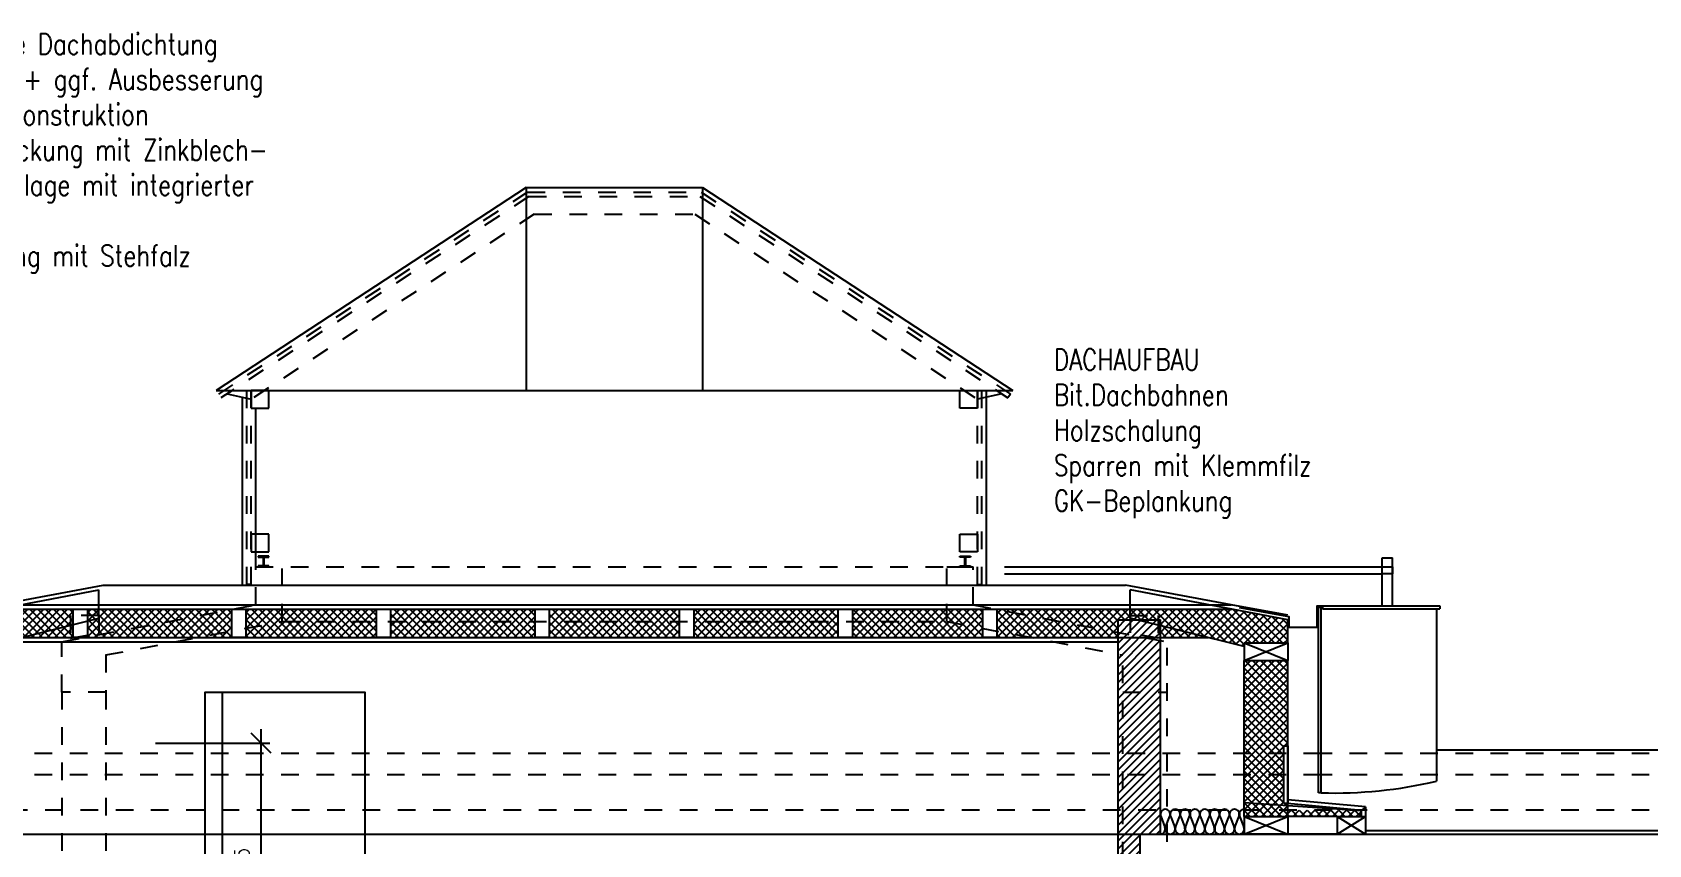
# Model space of a CAD drawing. Header units: metres. Extents: x -3551 to -3365, y -115 to 134.
# Drawn here: x -3469.3 to -3460.13, y 127.14 to 131.75 of the extents above; entities that cross this region are included whole.
import ezdxf

# ---------------------------------------------------------------- set-up
doc = ezdxf.new("R2010")
doc.units = ezdxf.units.M
doc.header["$LTSCALE"] = 0.01
doc.linetypes.add('GESTRICHELT2', pattern=[4.5, 3, -1.5])
doc.linetypes.add('STRICHLINIE', pattern=[0.75, 0.5, -0.25])
doc.layers.get('0').update_dxf_attribs({"linetype": 'CONTINUOUS'})
for name, color, linetype in [('A_abriss', 44, 'STRICHLINIE'), ('A_ansicht', 9, 'CONTINUOUS'), ('A_schraffur', 10, 'CONTINUOUS'), ('A_text', 2, 'CONTINUOUS'), ('A_TROCKENBAU', 2, 'CONTINUOUS'), ('A_wände', 6, 'CONTINUOUS'), ('A_WÄNDE_NEU', 6, 'CONTINUOUS'), ('CKMA0002', 7, 'CONTINUOUS')]:
    doc.layers.add(name, color=color, linetype=linetype)
doc.styles.add('SIMPLEX', font='simplex.shx', dxfattribs={"width": 0.8, "height": 0.1})
doc.styles.add('SIMPLEXD', font='SIMPLEXD.shx', dxfattribs={"width": 0.8, "height": 0.12})
doc.dimstyles.new('DIN', dxfattribs={"dimtxt": 0.03, "dimasz": 0.08, "dimexe": 0.05, "dimexo": 0.244839, "dimgap": 0.05, "dimtad": 1, "dimdec": 4, "dimrnd": 0.0025, "dimzin": 0, "dimdsep": 46, "dimtxsty": 'SIMPLEXD', "dimblk": 'DIMCROSS', "dimblk1": 'DIMCROSS', "dimblk2": 'DIMCROSS', "dimsah": 1, "dimcen": 2.5, "dimdle": 0.04, "dimclrd": 252, "dimclre": 252, "dimclrt": 252, "dimadec": 0, "dimazin": 0, "dimtfac": 1, "dimtdec": 4, "dimtix": 1, "dimtmove": 2, "dimatfit": 3, "dimldrblk": 'DIMCROSS', "dimfxl": 1, "dimtvp": 1, "dimtolj": 1, "dimtzin": 0, "dimarcsym": 0})

# ---------------------------------------------------------------- blocks, each defined once
blk = doc.blocks.new('DIMCROSS')
at = {"color": 0, "linetype": 'ByBlock'}
blk.add_line((-1, 0), (1, 0), dxfattribs=at)
at = {"linetype": 'ByBlock'}
blk.add_line((-0.707107, -0.707107), (0.707107, 0.707107), dxfattribs=at)
blk = doc.blocks.new('*D155')
at = {"layer": 'CKMA0002', "color": 1, "lineweight": -2, "transparency": 16777216}
for p, q in [((-3468.6019, 127.7201), (-3467.9519, 127.7201)), ((-3468.0019, 126.264), (-3468.0019, 127.6401))]:
    blk.add_line(p, q, dxfattribs=at)
at = {"layer": 'CKMA0002', "color": 1, "lineweight": -2, "transparency": 16777216, "xscale": 0.08, "yscale": 0.08, "zscale": 0.08}
for p, rotation in [((-3468.0019, 127.7201), 90), ((-3468.0019, 126.184), 270)]:
    blk.add_blockref('DIMCROSS', p, dxfattribs=dict(at, rotation=rotation))
at = {"layer": 'CKMA0002', "color": 3, "transparency": 16777216, "insert": (-3468.1119, 126.9521), "char_height": 0.12, "attachment_point": 5, "rotation": 90, "style": 'SIMPLEXD'}
blk.add_mtext('\\A1;1.53{\\A1\\H0.7x\\S5;}', dxfattribs=at)
blk = doc.blocks.new('*D185')
at = {"layer": 'CKMA0002', "color": 1, "lineweight": -2, "transparency": 16777216}
for p, q in [((-3477.2989, 127.6809), (-3477.9489, 127.6809)), ((-3477.8989, 125.8803), (-3477.8989, 127.6009))]:
    blk.add_line(p, q, dxfattribs=at)
at = {"layer": 'CKMA0002', "color": 1, "lineweight": -2, "transparency": 16777216, "xscale": 0.08, "yscale": 0.08, "zscale": 0.08}
for p, rotation in [((-3477.8989, 127.6809), 90), ((-3477.8989, 125.8003), 270)]:
    blk.add_blockref('DIMCROSS', p, dxfattribs=dict(at, rotation=rotation))
at = {"layer": 'CKMA0002', "color": 3, "transparency": 16777216, "insert": (-3478.0089, 126.7406), "char_height": 0.12, "attachment_point": 5, "rotation": 90, "style": 'SIMPLEXD'}
blk.add_mtext('\\A1;1.88{\\A1\\H0.7x\\S;}', dxfattribs=at)
blk = doc.blocks.new('*U210')
at = {"color": 0, "linetype": 'Continuous'}
for p, q in [((0.0262, -0.0321), (0.0018, 0.0321)), ((0.0542, 0.0321), (0.0298, -0.0321))]:
    blk.add_line(p, q, dxfattribs=at)
for centre, start, end in [((0.0279, 0.0421), 89.70367, 201.08212), ((0.0281, 0.0421), 338.91788, 90.29633), ((0.0001, -0.0421), 269.70367, 21.08212), ((0.0559, -0.0421), 158.91788, 270.29633)]:
    blk.add_arc(centre, 0.0279, start, end, dxfattribs=at)
blk = doc.blocks.new('*U211')
at = {"color": 0, "linetype": 'Continuous'}
for p, q in [((-3462.8991, 127.3069), (-3462.8747, 127.2428)), ((-3462.4791, 127.2428), (-3462.4547, 127.3069)), ((-3462.4511, 127.3069), (-3462.4267, 127.2428))]:
    blk.add_line(p, q, dxfattribs=at)
for centre, start, end in [((-3462.873, 127.317), 89.70371, 201.08216), ((-3462.9287, 127.317), 354.73124, 5.26885), ((-3462.4807, 127.317), 338.91793, 90.29638), ((-3462.425, 127.317), 89.70371, 201.08216), ((-3462.9007, 127.2328), 269.70371, 21.08216), ((-3462.453, 127.2328), 158.91793, 270.29638), ((-3462.4527, 127.2328), 269.70371, 356.64979), ((-3462.4527, 127.2328), 3.3503, 21.08216)]:
    blk.add_arc(centre, 0.0279, start, end, dxfattribs=at)
at = {"color": 0, "rotation": 180.0000454443282}
for p in [(-3462.8169, 127.2749), (-3462.7609, 127.2749), (-3462.7049, 127.2749), (-3462.6489, 127.2749), (-3462.5929, 127.2749), (-3462.5369, 127.2749), (-3462.4809, 127.2749)]:
    blk.add_blockref('*U210', p, dxfattribs=at)

msp = doc.modelspace()

# ---------------------------------------------------------------- hatches: boundary and pattern name
at = {"layer": 'A_schraffur'}
h = msp.add_hatch(dxfattribs=at)
h.set_pattern_fill('ANSI37', color=256, scale=0.01, style=0)
h.paths.add_polyline_path([(-3469.08307, 128.44321), (-3469.06807, 128.44321), (-3469.06807, 128.47974), (-3469.50107, 128.47974), (-3469.81775, 128.41961), (-3469.81775, 128.28813), (-3469.57123, 128.28813), (-3469.57123, 128.26757), (-3469.08307, 128.38937)])
h.paths.add_polyline_path([(-3469.08307, 128.38937), (-3469.36595, 128.31879), (-3469.08307, 128.31879)], flags=16)
h.paths.add_polyline_path([(-3469.06807, 128.44321), (-3469.08307, 128.44321), (-3469.08307, 128.38937), (-3469.06807, 128.39312)])
h.paths.add_polyline_path([(-3469.06807, 128.39312), (-3469.08307, 128.38937), (-3469.08307, 128.31879), (-3469.06807, 128.31879)])
h = msp.add_hatch(dxfattribs=at)
h.set_pattern_fill('ANSI37', color=256, scale=0.01, style=0)
h.paths.add_polyline_path([(-3468.16807, 128.47807), (-3468.16807, 128.47974), (-3468.92307, 128.47974), (-3468.92307, 128.42957), (-3468.92307, 128.34509), (-3468.98807, 128.33274), (-3468.98807, 128.32227)])
h.paths.add_polyline_path([(-3468.92307, 128.47974), (-3468.98807, 128.47974), (-3468.98807, 128.44321), (-3468.92307, 128.44321)])
h.paths.add_polyline_path([(-3468.92307, 128.44321), (-3468.98807, 128.44321), (-3468.98807, 128.41308), (-3468.92307, 128.4293)])
h.paths.add_polyline_path([(-3468.92307, 128.4293), (-3468.98807, 128.41308), (-3468.98807, 128.33274), (-3468.92307, 128.34509)])
h.paths.add_polyline_path([(-3468.16807, 128.35592), (-3468.16807, 128.47807), (-3468.98807, 128.32227), (-3468.98807, 128.31879), (-3468.3635, 128.31879)])
h.paths.add_polyline_path([(-3468.16807, 128.35592), (-3468.3635, 128.31879), (-3468.16807, 128.31879)])
h = msp.add_hatch(dxfattribs=at)
h.set_pattern_fill('ANSI37', color=256, scale=0.01, style=0)
h.paths.add_polyline_path([(-3463.90807, 128.47974), (-3464.11307, 128.47974), (-3464.11307, 128.41007), (-3463.90807, 128.37112)])
h.paths.add_polyline_path([(-3464.11307, 128.47974), (-3464.64807, 128.47974), (-3464.64807, 128.41007), (-3464.11307, 128.41007)])
h.paths.add_polyline_path([(-3464.11307, 128.41007), (-3464.64807, 128.41007), (-3464.64807, 128.31879), (-3463.90807, 128.31879), (-3463.90807, 128.37112)])
h.paths.add_polyline_path([(-3464.72807, 128.47974), (-3465.54807, 128.47974), (-3465.54807, 128.41007), (-3464.72807, 128.41007)])
h.paths.add_polyline_path([(-3464.72807, 128.41007), (-3465.54807, 128.41007), (-3465.54807, 128.31879), (-3464.72807, 128.31879)])
h.paths.add_polyline_path([(-3465.62807, 128.47974), (-3466.36807, 128.47974), (-3466.36807, 128.41007), (-3465.62807, 128.41007)])
h.paths.add_polyline_path([(-3465.62807, 128.41007), (-3466.36807, 128.41007), (-3466.36807, 128.31879), (-3465.62807, 128.31879)])
h.paths.add_polyline_path([(-3466.44807, 128.47974), (-3467.26807, 128.47974), (-3467.26807, 128.41007), (-3466.44807, 128.41007)])
h.paths.add_polyline_path([(-3466.44807, 128.41007), (-3467.26807, 128.41007), (-3467.26807, 128.31879), (-3466.44807, 128.31879)])
h.paths.add_polyline_path([(-3467.34807, 128.47974), (-3467.88307, 128.47974), (-3467.88307, 128.41007), (-3467.34807, 128.41007)])
h.paths.add_polyline_path([(-3467.34807, 128.41007), (-3467.88307, 128.41007), (-3468.08807, 128.37112), (-3468.08807, 128.31879), (-3467.34807, 128.31879)])
h.paths.add_polyline_path([(-3467.88307, 128.47974), (-3468.08807, 128.47974), (-3468.08807, 128.37112), (-3467.88307, 128.41007)])
h = msp.add_hatch(dxfattribs=at)
h.set_pattern_fill('ANSI37', color=256, scale=0.01, style=0)
h.paths.add_polyline_path([(-3463.07307, 128.47974), (-3463.82807, 128.47974), (-3463.82807, 128.47807), (-3463.14094, 128.34751), (-3463.14094, 128.41879), (-3463.07307, 128.41879), (-3463.07307, 128.44321)])
h.paths.add_polyline_path([(-3463.82807, 128.47807), (-3463.82807, 128.35592), (-3463.63265, 128.31879), (-3463.14094, 128.31879), (-3463.14094, 128.34751)])
h.paths.add_polyline_path([(-3463.82807, 128.35592), (-3463.82807, 128.31879), (-3463.63265, 128.31879)], flags=16)
h = msp.add_hatch(dxfattribs=at)
h.set_pattern_fill('ANSI37', color=256, scale=0.01, style=0)
h.paths.add_polyline_path([(-3462.17836, 128.41996), (-3462.49321, 128.47974), (-3463.07307, 128.47974), (-3463.07307, 128.44321), (-3462.91307, 128.44321), (-3462.91307, 128.41879), (-3462.90094, 128.41879), (-3462.90094, 128.3867), (-3462.42488, 128.26792), (-3462.42488, 128.28815), (-3462.17836, 128.28815)])
h.paths.add_polyline_path([(-3462.90094, 128.3867), (-3462.90094, 128.31879), (-3462.62877, 128.31879)], flags=16)
h.paths.add_polyline_path([(-3462.91307, 128.44321), (-3463.07307, 128.44321), (-3463.07307, 128.42965), (-3463.02956, 128.41879), (-3462.91307, 128.41879)], flags=16)
h = msp.add_hatch(dxfattribs=at)
h.set_pattern_fill('ANSI31', color=256, scale=0.01, style=0)
h.paths.add_polyline_path([(-3463.07307, 128.41879), (-3463.14094, 128.41879), (-3463.14094, 128.34751), (-3462.98977, 128.31879), (-3462.93464, 128.31879), (-3463.07307, 128.34509)])
h.paths.add_polyline_path([(-3462.91307, 128.38973), (-3463.02956, 128.41879), (-3463.07307, 128.41879), (-3463.07307, 128.34509), (-3462.93464, 128.31879), (-3462.91307, 128.31879)])
h.paths.add_polyline_path([(-3462.91307, 128.41879), (-3463.02956, 128.41879), (-3462.91307, 128.38973)])
h.paths.add_polyline_path([(-3462.90094, 128.41879), (-3462.91307, 128.41879), (-3462.91307, 128.38973), (-3462.90094, 128.3867)])
h.paths.add_polyline_path([(-3462.90094, 128.3867), (-3462.91307, 128.38973), (-3462.91307, 128.31879), (-3462.90094, 128.31879)])
h.paths.add_polyline_path([(-3463.14094, 128.34751), (-3463.14094, 128.31879), (-3462.98977, 128.31879)], flags=16)
h.paths.add_polyline_path([(-3462.90094, 128.30191), (-3462.98977, 128.31879), (-3463.14094, 128.31879), (-3463.14094, 128.22537), (-3463.11307, 128.22007), (-3463.11307, 128.01007), (-3462.90094, 128.01007)])
h.paths.add_polyline_path([(-3463.11307, 128.22007), (-3463.14094, 128.22537), (-3463.14094, 127.66089), (-3463.11307, 127.66089)])
h.paths.add_polyline_path([(-3462.90094, 128.01007), (-3463.11307, 128.01007), (-3463.11307, 127.66089), (-3462.90094, 127.66089)])
h.paths.add_polyline_path([(-3462.90094, 127.66089), (-3463.11307, 127.66089), (-3463.11307, 127.54036), (-3462.90094, 127.54036)])
h.paths.add_polyline_path([(-3463.11307, 127.66089), (-3463.14094, 127.66089), (-3463.14094, 127.54036), (-3463.11307, 127.54036)])
h.paths.add_polyline_path([(-3462.90094, 127.54036), (-3463.11307, 127.54036), (-3463.11307, 127.33948), (-3462.90094, 127.33948)])
h.paths.add_polyline_path([(-3463.11307, 127.54036), (-3463.14094, 127.54036), (-3463.14094, 127.33948), (-3463.11307, 127.33948)])
h.paths.add_polyline_path([(-3462.90094, 127.33948), (-3463.11307, 127.33948), (-3463.11307, 127.20486), (-3463.01594, 127.20486), (-3462.90094, 127.20486)])
h.paths.add_polyline_path([(-3463.11307, 127.33948), (-3463.14094, 127.33948), (-3463.14094, 127.20486), (-3463.11307, 127.20486)])
h.paths.add_polyline_path([(-3463.01594, 127.20486), (-3463.11307, 127.20486), (-3463.11307, 127.08433), (-3463.01594, 127.08433)])
h.paths.add_polyline_path([(-3463.11307, 127.20486), (-3463.14094, 127.20486), (-3463.14094, 127.08433), (-3463.11307, 127.08433)])
h.paths.add_polyline_path([(-3462.90094, 127.08433), (-3463.01594, 127.08433), (-3463.11307, 127.08433), (-3463.11307, 126.56007), (-3462.90094, 126.56007), (-3462.90094, 126.88338)])
h.paths.add_polyline_path([(-3463.11307, 127.08433), (-3463.14094, 127.08433), (-3463.14094, 126.16007), (-3463.11307, 126.16007), (-3463.11307, 126.56007)])
h.paths.add_polyline_path([(-3462.90094, 126.56007), (-3463.11307, 126.56007), (-3463.11307, 126.16007), (-3463.14094, 126.16007), (-3463.14094, 125.86007), (-3462.90094, 125.86007)])
h.paths.add_polyline_path([(-3462.90094, 125.86007), (-3463.14094, 125.86007), (-3463.14094, 125.80036), (-3462.90094, 125.80036)])
h = msp.add_hatch(dxfattribs=at)
h.set_pattern_fill('ANSI37', color=256, scale=0.01, style=0)
h.paths.add_polyline_path([(-3461.89753, 127.30486), (-3462.17836, 127.30486), (-3462.17835, 127.20486), (-3461.89753, 127.20486)], flags=16)
h.paths.add_polyline_path([(-3461.76253, 127.33612), (-3461.81082, 127.33948), (-3462.42488, 127.33948), (-3462.42488, 127.30486), (-3462.42487, 127.30486), (-3462.17836, 127.30486), (-3462.17835, 127.20486), (-3461.89753, 127.20486), (-3461.89753, 127.30486), (-3461.76253, 127.30486)])
h.paths.add_polyline_path([(-3462.17835, 127.36499), (-3462.42488, 127.3821), (-3462.42488, 127.33948), (-3462.17835, 127.33948)])
h.paths.add_polyline_path([(-3462.20036, 127.54036), (-3462.42488, 127.54036), (-3462.42488, 127.3821), (-3462.17835, 127.36499), (-3462.17835, 127.37657), (-3462.20036, 127.37902)])
h.paths.add_polyline_path([(-3462.20036, 127.66089), (-3462.42488, 127.66089), (-3462.42488, 127.54036), (-3462.20036, 127.54036)])
h.paths.add_polyline_path([(-3462.17835, 128.18815), (-3462.17836, 128.18815), (-3462.42487, 128.18815), (-3462.42488, 127.66089), (-3462.20036, 127.66089), (-3462.20036, 127.70486), (-3462.17835, 127.70486)])

# ---------------------------------------------------------------- linework, layer by layer
at = {"layer": 'A_abriss', "linetype": 'Continuous'}
msp.add_line((-3471.64812, 127.20486), (-3463.01594, 127.20486), dxfattribs=at)
at = {"layer": 'A_ansicht', "linetype": 'Continuous'}
for p, q in [((-3466.49807, 130.87007), (-3468.25807, 129.72007)), ((-3466.49807, 130.87007), (-3465.49807, 130.87007)), ((-3466.49807, 130.87007), (-3466.49807, 129.72007)), ((-3465.49807, 130.87007), (-3463.73807, 129.72007)), ((-3465.49807, 130.87007), (-3465.49807, 129.72007)), ((-3468.25807, 129.72007), (-3463.73807, 129.72007)), ((-3468.19545, 129.70126), (-3468.05807, 129.67007)), ((-3468.10807, 128.62007), (-3468.10807, 129.68142)), ((-3463.80069, 129.70126), (-3463.93807, 129.67007)), ((-3463.88807, 128.61614), (-3463.88807, 129.72007)), ((-3468.03307, 128.72007), (-3468.03307, 129.62007)), ((-3448.52614, 127.68089), (-3461.335, 127.68089)), ((-3461.73753, 127.22486), (-3443.67667, 127.22486))]:
    msp.add_line(p, q, dxfattribs=at)
at = {"layer": 'A_ansicht'}
for p, q in [((-3461.64307, 128.49861), (-3461.64307, 128.77007)), ((-3461.64307, 128.77007), (-3461.58307, 128.77007)), ((-3461.58307, 128.49861), (-3461.58307, 128.77007)), ((-3463.78451, 128.72007), (-3461.64307, 128.72007)), ((-3463.78451, 128.68007), (-3461.64307, 128.68007)), ((-3469.4956, 128.50472, 0), (-3468.89807, 128.61584, 0)), ((-3468.89807, 128.61584, 0), (-3463.09807, 128.61619, 0)), ((-3462.49864, 128.50472, 0), (-3463.09807, 128.61619, 0)), ((-3461.98021, 128.49861), (-3461.315, 128.49861)), ((-3461.98021, 128.48124), (-3461.315, 128.48124)), ((-3461.335, 128.48124), (-3461.335, 127.50445)), ((-3461.315, 128.49861), (-3461.315, 128.48124)), ((-3468.22256, 128.01007), (-3468.22256, 126.18405))]:
    msp.add_line(p, q, dxfattribs=at)
msp.add_lwpolyline([(-3461.64307, 128.72007), (-3461.58307, 128.72007), (-3461.58307, 128.68007), (-3461.64307, 128.68007)], close=True, dxfattribs=at)
msp.add_lwpolyline([(-3468.32033, 126.18405), (-3468.32033, 128.01007), (-3467.41375, 128.01007), (-3467.41375, 126.18405)], dxfattribs=at)
msp.add_arc((-3461.91322, 129.96169, 0), 2.52436, 268.302433, 283.241598, dxfattribs=at)
at = {"layer": 'A_TROCKENBAU', "color": 1}
for p, q in [((-3469.81775, 128.41961, 0), (-3468.92307, 128.58949, 0)), ((-3468.92307, 128.42957, 0), (-3468.92307, 128.58976, 0)), ((-3462.17837, 128.41996, 0), (-3463.07307, 128.58985, 0)), ((-3463.07307, 128.42957, 0), (-3463.07307, 128.58976, 0)), ((-3469.50107, 128.47974), (-3462.49321, 128.47974)), ((-3469.57018, 128.26783, 0), (-3468.92307, 128.4293, 0)), ((-3462.42593, 128.26818, 0), (-3463.07307, 128.42965, 0)), ((-3462.17836, 128.28815, 0), (-3462.17836, 128.41996, 0)), ((-3469.36595, 128.31879), (-3462.62877, 128.31879)), ((-3462.42488, 127.30486, 0), (-3462.42487, 128.18815, 0)), ((-3462.17835, 127.30486, 0), (-3462.17835, 128.18815, 0)), ((-3461.76253, 127.33612), (-3462.42487, 127.3821, 0)), ((-3461.89753, 127.30486), (-3462.17836, 127.30486, 0)), ((-3461.76253, 127.30486, 0), (-3461.76253, 127.33612, 0)), ((-3461.75953, 127.33897, 0), (-3461.73752, 127.35985)), ((-3461.89753, 127.20486), (-3462.17835, 127.20486, 0))]:
    msp.add_line(p, q, dxfattribs=at)
at = {"layer": 'A_TROCKENBAU', "linetype": 'Continuous'}
for p, q in [((-3469.4956, 128.50472, 0), (-3462.49864, 128.50472)), ((-3462.17706, 128.44492, 0), (-3462.49864, 128.50472, 0)), ((-3461.75953, 127.33897), (-3462.20036, 127.37902, 0)), ((-3461.73752, 127.35985), (-3462.17836, 127.39868, 0)), ((-3461.75953, 127.30486, 0), (-3461.75953, 127.33897, 0))]:
    msp.add_line(p, q, dxfattribs=at)
at = {"layer": 'A_TROCKENBAU'}
for p, q in [((-3462.003, 128.49103), (-3461.988, 128.49103, 0)), ((-3462.003, 127.43844, 0), (-3462.003, 128.49103)), ((-3461.988, 127.43844, 0), (-3461.988, 128.49103)), ((-3469.40061, 128.29408), (-3463.14094, 128.29408)), ((-3461.988, 127.43844, 0), (-3462.003, 127.43844, 0)), ((-3461.73752, 127.35985), (-3461.73753, 127.30486))]:
    msp.add_line(p, q, dxfattribs=at)
msp.add_lwpolyline([(-3462.45462, 128.48893), (-3462.17142, 128.43783), (-3462.17142, 128.37858), (-3462.01188, 128.37858), (-3462.01188, 128.49861), (-3461.98021, 128.49861), (-3461.98021, 128.48124)], dxfattribs=at)
msp.add_lwpolyline([(-3462.20036, 127.37902), (-3462.20036, 127.70486), (-3462.17836, 127.70486), (-3462.17836, 127.37657)], close=True, dxfattribs=at)
at = {"layer": 'A_wände', "color": 1, "linetype": 'GESTRICHELT2'}
for p, q in [((-3466.49063, 130.84507), (-3468.2444, 129.69914)), ((-3466.48319, 130.82007), (-3468.23072, 129.67821)), ((-3466.49063, 130.84507), (-3465.50552, 130.84507)), ((-3466.48319, 130.82007), (-3465.51296, 130.82007)), ((-3465.51296, 130.82007), (-3463.76542, 129.67821)), ((-3465.50552, 130.84507), (-3463.75175, 129.69914)), ((-3466.45346, 130.72001), (-3468.05807, 129.67007)), ((-3466.45346, 130.72001), (-3465.54269, 130.72001)), ((-3465.54269, 130.72001), (-3463.93807, 129.67007)), ((-3468.08307, 128.62007), (-3468.08307, 129.77469)), ((-3468.05807, 128.62007), (-3468.05807, 129.79102)), ((-3463.93807, 128.62007), (-3463.93807, 129.79102)), ((-3463.91307, 128.62007), (-3463.91307, 129.77469)), ((-3463.75175, 129.69914), (-3463.76542, 129.67821)), ((-3468.03307, 128.72007), (-3467.88307, 128.72007)), ((-3467.88307, 128.41007), (-3467.88307, 128.72007)), ((-3464.11307, 128.41007), (-3464.11307, 128.72007)), ((-3464.11307, 128.72007), (-3463.96307, 128.72007)), ((-3468.05807, 128.62007), (-3468.08307, 128.62007)), ((-3463.93807, 128.62007), (-3463.91307, 128.62007)), ((-3469.13307, 128.29472), (-3468.03307, 128.50372)), ((-3468.92307, 128.44321), (-3469.08307, 128.44321, 0)), ((-3469.08307, 128.44321, 0), (-3469.08307, 128.31469)), ((-3468.92307, 128.44321), (-3468.92307, 128.34509)), ((-3468.88307, 128.22007), (-3467.88307, 128.41007)), ((-3467.88307, 128.41007), (-3464.11307, 128.41007)), ((-3464.11307, 128.41007), (-3463.11307, 128.22007)), ((-3463.07307, 128.44321), (-3462.91307, 128.44321, 0)), ((-3463.07307, 128.44321), (-3463.07307, 128.34509)), ((-3462.91307, 128.44321, 0), (-3462.91307, 128.31469)), ((-3469.13307, 128.01007), (-3469.13307, 128.29472)), ((-3469.08307, 128.31469), (-3468.92307, 128.34509, 0)), ((-3462.91307, 128.31469), (-3463.07307, 128.34509, 0)), ((-3468.88307, 128.22007), (-3468.88307, 128.01007)), ((-3463.11307, 126.46007), (-3463.11307, 128.22007)), ((-3468.88307, 128.01007), (-3469.13307, 128.01007)), ((-3469.13307, 128.01007), (-3469.13307, 126.56007)), ((-3468.88307, 128.01007), (-3468.88307, 126.56007, 0)), ((-3463.11307, 128.01007), (-3462.86307, 128.01007)), ((-3461.988, 127.66089), (-3469.58771, 127.66089)), ((-3461.988, 127.54036), (-3469.58771, 127.54036))]:
    msp.add_line(p, q, dxfattribs=at)
at = {"layer": 'A_wände', "color": 2, "linetype": 'GESTRICHELT2'}
for p, q in [((-3468.03307, 128.50372), (-3468.03307, 128.72007)), ((-3468.03307, 128.72007), (-3463.96307, 128.72007)), ((-3463.96307, 128.50372), (-3463.96307, 128.72007)), ((-3468.03307, 128.50372), (-3463.96307, 128.50372)), ((-3463.96307, 128.50372), (-3462.86307, 128.29472)), ((-3462.86307, 126.56007), (-3462.86307, 128.29472)), ((-3448.52708, 127.66089), (-3461.988, 127.66089)), ((-3448.52708, 127.54036), (-3461.988, 127.54036))]:
    msp.add_line(p, q, dxfattribs=at)
at = {"layer": 'A_wände'}
for p, q in [((-3462.42488, 128.28815, 0), (-3462.42488, 128.18815, 0)), ((-3462.42488, 128.28815, 0), (-3462.17836, 128.28815, 0)), ((-3462.17836, 128.28815, 0), (-3462.17836, 128.18815, 0)), ((-3462.42488, 128.18815, 0), (-3462.17836, 128.18815, 0)), ((-3462.42487, 127.30486, 0), (-3462.42487, 127.20486, 0)), ((-3462.42487, 127.30486, 0), (-3462.17836, 127.30486, 0)), ((-3462.17836, 127.30486, 0), (-3462.17835, 127.20486, 0)), ((-3461.89753, 127.30486), (-3461.89753, 127.20486)), ((-3461.89753, 127.30486), (-3461.73753, 127.30486)), ((-3461.73753, 127.30486), (-3461.73753, 127.20486)), ((-3462.17835, 127.20486, 0), (-3462.42487, 127.20486, 0)), ((-3461.89753, 127.20486), (-3461.73752, 127.20486))]:
    msp.add_line(p, q, dxfattribs=at)
at = {"layer": 'A_wände', "color": 1}
for p, q in [((-3462.42488, 128.28815, 0), (-3462.17836, 128.18815, 0)), ((-3462.42488, 128.18815, 0), (-3462.17836, 128.28815, 0)), ((-3462.42487, 127.30486, 0), (-3462.17835, 127.20486, 0)), ((-3462.42487, 127.20486, 0), (-3462.17836, 127.30486, 0)), ((-3461.89753, 127.30486), (-3461.73753, 127.20486)), ((-3461.89753, 127.20486), (-3461.73753, 127.30486))]:
    msp.add_line(p, q, dxfattribs=at)
at = {"layer": 'A_wände', "color": 1, "linetype": 'STRICHLINIE'}
msp.add_line((-3448.52708, 127.33948), (-3469.58771, 127.33948), dxfattribs=at)
at = {"layer": 'A_wände', "linetype": 'Continuous'}
for p, q in [((-3463.01594, 127.20486), (-3443.67667, 127.20486)), ((-3463.01594, 127.08433), (-3463.01594, 127.20486))]:
    msp.add_line(p, q, dxfattribs=at)
at = {"layer": 'A_wände', "color": 1, "linetype": 'GESTRICHELT2'}
for points in [[(-3468.05807, 129.62007), (-3467.95807, 129.62007), (-3467.95807, 129.72007), (-3468.05807, 129.72007)], [(-3463.93807, 129.62007), (-3464.03807, 129.62007), (-3464.03807, 129.72007), (-3463.93807, 129.72007)], [(-3468.05807, 128.80507), (-3467.95807, 128.80507), (-3467.95807, 128.90507), (-3468.05807, 128.90507)], [(-3463.93807, 128.80507), (-3464.03807, 128.80507), (-3464.03807, 128.90507), (-3463.93807, 128.90507)]]:
    msp.add_lwpolyline(points, close=True, dxfattribs=at)
for points in [[(-3467.95807, 128.72007), (-3467.95807, 128.72507), (-3467.98557, 128.72507), (-3467.98557, 128.77507), (-3467.95807, 128.77507), (-3467.95807, 128.78007), (-3468.01807, 128.78007), (-3468.01807, 128.77507), (-3467.99057, 128.77507), (-3467.99057, 128.72507), (-3468.01807, 128.72507), (-3468.01807, 128.72007), (-3467.95807, 128.72007)], [(-3464.03807, 128.72007), (-3464.03807, 128.72507), (-3464.01057, 128.72507), (-3464.01057, 128.77507), (-3464.03807, 128.77507), (-3464.03807, 128.78007), (-3463.97807, 128.78007), (-3463.97807, 128.77507), (-3464.00557, 128.77507), (-3464.00557, 128.72507), (-3463.97807, 128.72507), (-3463.97807, 128.72007), (-3464.03807, 128.72007)]]:
    msp.add_lwpolyline(points, dxfattribs=at)
at = {"layer": 'A_WÄNDE_NEU'}
for p, q in [((-3463.14094, 125.50036), (-3463.14094, 128.41879)), ((-3463.14094, 128.41879), (-3462.90094, 128.41879)), ((-3462.90094, 127.20486), (-3462.90094, 128.41879))]:
    msp.add_line(p, q, dxfattribs=at)
for points in [[(-3469.06807, 128.47974), (-3468.98807, 128.47974), (-3468.98807, 128.31879), (-3469.06807, 128.31879)], [(-3468.16807, 128.47974), (-3468.08807, 128.47974), (-3468.08807, 128.31879), (-3468.16807, 128.31879)], [(-3467.34807, 128.47974), (-3467.26807, 128.47974), (-3467.26807, 128.31879), (-3467.34807, 128.31879)], [(-3466.44807, 128.47974), (-3466.36807, 128.47974), (-3466.36807, 128.31879), (-3466.44807, 128.31879)], [(-3465.62807, 128.47974), (-3465.54807, 128.47974), (-3465.54807, 128.31879), (-3465.62807, 128.31879)], [(-3464.72807, 128.47974), (-3464.64807, 128.47974), (-3464.64807, 128.31879), (-3464.72807, 128.31879)], [(-3463.90807, 128.47974), (-3463.82807, 128.47974), (-3463.82807, 128.31879), (-3463.90807, 128.31879)]]:
    msp.add_lwpolyline(points, close=True, dxfattribs=at)

# ---------------------------------------------------------------- block references
at = {"layer": 'A_schraffur'}
msp.add_blockref('*U211', (0, 0), dxfattribs=at)

# ---------------------------------------------------------------- texts
at = {"layer": 'A_text', "linetype": 'Continuous', "char_height": 0.12, "attachment_point": 1, "style": 'SIMPLEX'}
for s, insert, width in [('Aufnahme Dachabdichtung\\PSichtung + ggf. Ausbesserung\\Pder Holzkonstruktion\\PNeueindeckung mit Zinkblech-\\Pauf Trennlage mit integrierter\\PDrainung.\\PAusführung mit Stehfalz', (-3469.96904, 131.74487), 4.3471), ('DACHAUFBAU\\PBit.Dachbahnen\\PHolzschalung\\PSparren mit Klemmfilz\\PGK-Beplankung', (-3463.50519, 129.95513), 1.8233)]:
    msp.add_mtext(s, dxfattribs=dict(at, insert=insert, width=width))

# ---------------------------------------------------------------- dimensions: what is measured, and where the dimension line sits
at = {"layer": 'CKMA0002'}
for base, p1, p2, text, override, picture, middle in [((-3477.89893, 127.68089), (-3475.01894, 125.80026), (-3460.44706, 127.68089), '1.88{\\A1\\H0.7x\\S;}', {"dimexo": 16.851869, "dimse1": 1, "dimclrd": 1, "dimclre": 1, "dimclrt": 3}, '*D185', (-3478.00893, 126.74058)), ((-3468.00187, 127.72007), (-3466.98155, 126.18405), (-3469.44968, 127.72007), '1.53{\\A1\\H0.7x\\S5;}', {"dimexo": 0.847808, "dimse1": 1, "dimclrd": 1, "dimclre": 1, "dimclrt": 3}, '*D155', (-3468.11187, 126.95206))]:
    dim = msp.add_linear_dim(base=base, p1=p1, p2=p2, angle=90, text=text, dimstyle='DIN', override=override, dxfattribs=at)
    dim.commit()
    dim.dimension.update_dxf_attribs({"geometry": picture, "text_midpoint": middle})

doc.saveas('drawing.dxf')
